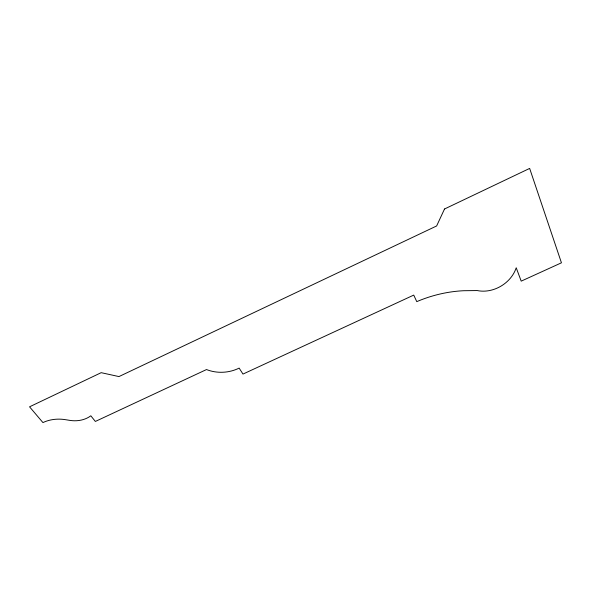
<?xml version="1.0" encoding="UTF-8"?>
<svg xmlns="http://www.w3.org/2000/svg" width="591" height="591" viewBox="0 0 591 591"><rect width="100%" height="100%" fill="white"/><g stroke="black" fill="none" stroke-linecap="round" stroke-linejoin="round"><path stroke-width="0.89" d="M444.513 209L436.631 225.961L118.946 376.578L101.172 372.677L29.55 406.815L42.944 422.587A31.33 23.729 6.3 0 1 65.778 419.728L69.886 420.386A24.549 19.237 7.2 0 0 90.822 415.798L95.35 421.449L206.503 369.552A34.876 29.439 -3.3 0 0 239.141 368.097L242.982 374.073L413.737 295.101L416.773 301.639A109.32 85.104 -22 0 1 463.765 290.72L477.255 290.558A30.488 24.918 -31.4 0 0 516.216 267.775L521.21 281.139L561.45 262.81L529.654 168.413L444.513 209"/></g></svg>
